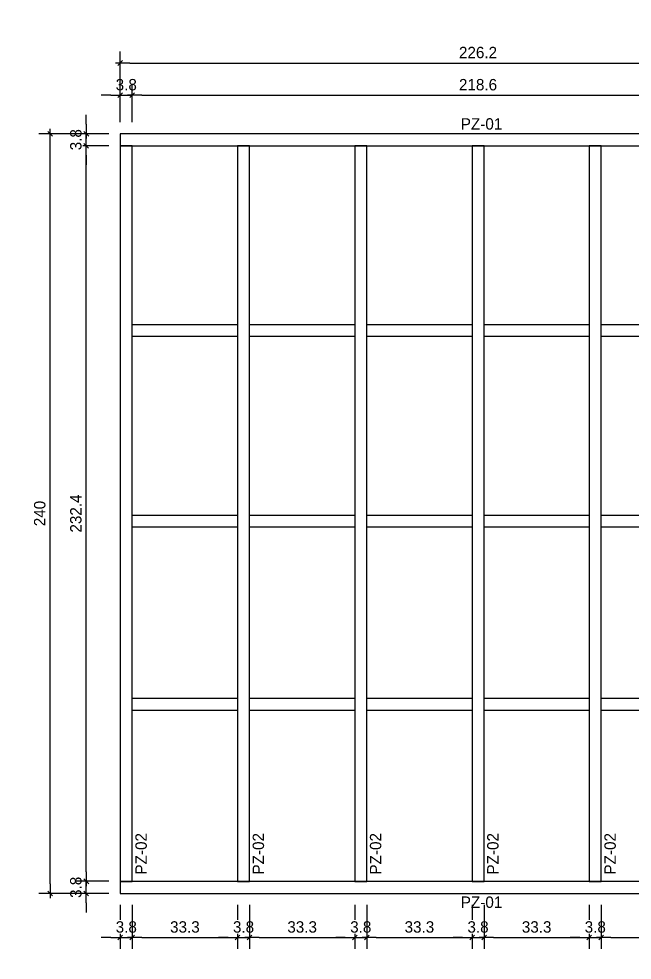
# Model space of a CAD drawing. Header units: millimetres. Extents: x 19458 to 19801, y 4351 to 4752.
# Drawn here: x 19525.454 to 19527.393, y 4504.776 to 4507.75 of the extents above; entities that cross this region are included whole.
import ezdxf

# ---------------------------------------------------------------- set-up
doc = ezdxf.new("R2010")
doc.units = ezdxf.units.MM
for name, color, linetype in [('0 @ 0.2', 7, 'Continuous'), ('cotas', 1, 'Continuous'), ('cotas @ 300', 1, 'Continuous'), ('cotas @ 400', 1, 'Continuous'), ('cotas @ 500', 1, 'Continuous'), ('PANELES PARED', 2, 'Continuous'), ('TEXTO @ 0.2', 2, 'Continuous')]:
    doc.layers.add(name, color=color, linetype=linetype)
doc.styles.add('century gothic', font='GOTHIC.TTF')
doc.styles.add('COTAS SMC', font='GOTHIC.TTF')
doc.dimstyles.new('ANOTATIVE 100 SMCONSTRUCCIONES', dxfattribs={"dimscale": 0, "dimtxt": 0.18, "dimasz": 0.15, "dimexe": 0.18, "dimexo": 0.09, "dimgap": 0.1, "dimtad": 1, "dimzin": 0, "dimdsep": 46, "dimtxsty": 'century gothic', "dimblk1": 'FLECHA1', "dimblk2": 'FLECHA1', "dimsah": 1, "dimcen": 0.18, "dimdle": 0.075, "dimclrd": 1, "dimclre": 1, "dimclrt": 2, "dimaunit": 1, "dimadec": 0, "dimazin": 0, "dimtfac": 0.75, "dimtix": 1, "dimtmove": 2, "dimatfit": 3, "dimfxl": 0.09, "dimtvp": 1.5, "dimtfill": 1, "dimtolj": 1, "dimtzin": 0, "dimarcsym": 0})
doc.dimstyles.new('ANOTATIVE CM SMCONSTRUCCIONES', dxfattribs={"dimscale": 0, "dimtxt": 0.18, "dimasz": 0.15, "dimexe": 0.18, "dimexo": 0.18, "dimgap": 0.07, "dimtad": 1, "dimdec": 1, "dimlfac": 100, "dimdsep": 46, "dimtxsty": 'century gothic', "dimblk1": 'FLECHA1', "dimblk2": 'FLECHA1', "dimsah": 1, "dimcen": 0.18, "dimdle": 0.075, "dimclrd": 1, "dimclre": 1, "dimclrt": 2, "dimaunit": 1, "dimadec": 0, "dimazin": 2, "dimtfac": 0.75, "dimtdec": 1, "dimtix": 1, "dimtmove": 2, "dimatfit": 3, "dimfxl": 0.09, "dimtvp": 1.5, "dimtfill": 1, "dimtolj": 1, "dimtzin": 0, "dimarcsym": 0})
doc.dimstyles.new('PIES SMCONSTRUCCIONES', dxfattribs={"dimscale": 0, "dimtxt": 0.18, "dimasz": 0.2, "dimexe": 0.18, "dimexo": 0, "dimgap": 0.1, "dimtad": 1, "dimdec": 0, "dimlfac": 39.370079, "dimzin": 0, "dimdsep": 46, "dimlunit": 4, "dimtxsty": 'COTAS SMC', "dimblk1": 'FLECHA1', "dimblk2": 'FLECHA1', "dimsah": 1, "dimcen": 0.2, "dimdle": 0.075, "dimclrd": 1, "dimclre": 1, "dimclrt": 2, "dimaunit": 1, "dimadec": 0, "dimazin": 0, "dimtfac": 0.75, "dimtdec": 0, "dimtix": 1, "dimtmove": 2, "dimatfit": 3, "dimfxl": 0.09, "dimtvp": 1.5, "dimtfill": 1, "dimtolj": 1, "dimtzin": 0, "dimarcsym": 0})

# ---------------------------------------------------------------- blocks, each defined once
blk = doc.blocks.new('FLECHA1')
at = {"color": 4}
blk.add_line((-0.246176, -0.248081), (0.248081, 0.25), dxfattribs=at)
at = {"color": 1}
blk.add_line((-1, 0), (0.496162, 0), dxfattribs=at)
blk = doc.blocks.new('*D1568')
at = {"layer": 'cotas', "color": 1, "lineweight": -2, "transparency": 16777216}
for p, q in [((19614.326, 4625.8448), (19614.326, 4700.8448)), ((19570.9836, 4550.8448), (19524.326, 4550.8448)), ((19614.326, 4548.4298), (19614.326, 4550.8448)), ((19570.5339, 4548.4298), (19524.326, 4548.4298)), ((19614.326, 4473.4298), (19614.326, 4398.4298))]:
    blk.add_line(p, q, dxfattribs=at)
at = {"layer": 'Defpoints', "color": 0, "transparency": 16777216}
for p in [(19614.326, 4550.8448), (19615.9836, 4550.8448), (19615.5339, 4548.4298)]:
    blk.add_point(p, dxfattribs=at)
at = {"layer": 'cotas', "color": 1, "lineweight": -2, "transparency": 16777216, "xscale": 75, "yscale": 75, "zscale": 75}
for p, rotation in [((19614.326, 4550.8448), 270), ((19614.326, 4548.4298), 90)]:
    blk.add_blockref('FLECHA1', p, dxfattribs=dict(at, rotation=rotation))
at = {"layer": 'cotas', "color": 2, "transparency": 16777216, "insert": (19517.3376, 4549.6373), "char_height": 90, "attachment_point": 5, "rotation": 90, "style": 'century gothic', "bg_fill": 3, "box_fill_scale": 1.1, "bg_fill_color": 256, "bg_fill_true_color": 13158600, "bg_fill_transparency": 0}
blk.add_mtext('\\A1;2.42', dxfattribs=at)
blk = doc.blocks.new('*D1614')
at = {"layer": 'cotas', "color": 1, "lineweight": -2, "transparency": 16777216}
for p, q in [((19614.326, 4595.8448), (19614.326, 4640.8448)), ((19588.9836, 4550.8448), (19560.326, 4550.8448)), ((19614.326, 4548.4298), (19614.326, 4550.8448)), ((19588.5339, 4548.4298), (19560.326, 4548.4298)), ((19614.326, 4503.4298), (19614.326, 4458.4298))]:
    blk.add_line(p, q, dxfattribs=at)
at = {"layer": 'Defpoints', "color": 0, "transparency": 16777216}
for p in [(19614.326, 4550.8448), (19615.9836, 4550.8448), (19615.5339, 4548.4298)]:
    blk.add_point(p, dxfattribs=at)
at = {"layer": 'cotas', "color": 1, "lineweight": -2, "transparency": 16777216, "xscale": 45, "yscale": 45, "zscale": 45}
for p, rotation in [((19614.326, 4550.8448), 270), ((19614.326, 4548.4298), 90)]:
    blk.add_blockref('FLECHA1', p, dxfattribs=dict(at, rotation=rotation))
at = {"layer": 'cotas', "color": 2, "transparency": 16777216, "insert": (19556.133, 4549.6373), "char_height": 54, "attachment_point": 5, "rotation": 90, "style": 'century gothic', "bg_fill": 3, "box_fill_scale": 1.1, "bg_fill_color": 256, "bg_fill_true_color": 13158600, "bg_fill_transparency": 0}
blk.add_mtext('\\A1;2.42', dxfattribs=at)
blk = doc.blocks.new('*D1620')
at = {"layer": 'cotas', "color": 1, "lineweight": -2, "transparency": 16777216}
for p, q in [((19614.326, 4610.8448), (19614.326, 4670.8448)), ((19579.9836, 4550.8448), (19542.326, 4550.8448)), ((19614.326, 4548.4298), (19614.326, 4550.8448)), ((19579.5339, 4548.4298), (19542.326, 4548.4298)), ((19614.326, 4488.4298), (19614.326, 4428.4298))]:
    blk.add_line(p, q, dxfattribs=at)
at = {"layer": 'Defpoints', "color": 0, "transparency": 16777216}
for p in [(19614.326, 4550.8448), (19615.9836, 4550.8448), (19615.5339, 4548.4298)]:
    blk.add_point(p, dxfattribs=at)
at = {"layer": 'cotas', "color": 1, "lineweight": -2, "transparency": 16777216, "xscale": 60, "yscale": 60, "zscale": 60}
for p, rotation in [((19614.326, 4550.8448), 270), ((19614.326, 4548.4298), 90)]:
    blk.add_blockref('FLECHA1', p, dxfattribs=dict(at, rotation=rotation))
at = {"layer": 'cotas', "color": 2, "transparency": 16777216, "insert": (19536.7353, 4549.6373), "char_height": 72, "attachment_point": 5, "rotation": 90, "style": 'century gothic', "bg_fill": 3, "box_fill_scale": 1.1, "bg_fill_color": 256, "bg_fill_true_color": 13158600, "bg_fill_transparency": 0}
blk.add_mtext('\\A1;2.42', dxfattribs=at)
blk = doc.blocks.new('*D1623')
at = {"layer": 'cotas', "color": 1, "lineweight": -2, "transparency": 16777216}
for p, q in [((19620.0128, 4651.7533), (19620.0128, 4751.7533)), ((19620.4168, 4551.7533), (19530.0128, 4551.7533)), ((19620.0128, 4550.5333), (19620.0128, 4551.7533)), ((19620.4168, 4550.5333), (19530.0128, 4550.5333)), ((19620.0128, 4450.5333), (19620.0128, 4350.5333))]:
    blk.add_line(p, q, dxfattribs=at)
at = {"layer": 'Defpoints', "color": 0, "transparency": 16777216}
for p in [(19620.0128, 4551.7533), (19620.4168, 4551.7533), (19620.4168, 4550.5333)]:
    blk.add_point(p, dxfattribs=at)
at = {"layer": 'cotas', "color": 1, "lineweight": -2, "transparency": 16777216, "xscale": 100, "yscale": 100, "zscale": 100}
for p, rotation in [((19620.0128, 4551.7533), 270), ((19620.0128, 4550.5333), 90)]:
    blk.add_blockref('FLECHA1', p, dxfattribs=dict(at, rotation=rotation))
at = {"layer": 'cotas', "color": 2, "transparency": 16777216, "insert": (19523.8809, 4551.1433), "char_height": 90, "attachment_point": 5, "rotation": 90, "style": 'COTAS SMC', "bg_fill": 3, "box_fill_scale": 1.1, "bg_fill_color": 256, "bg_fill_true_color": 13158600, "bg_fill_transparency": 0}
blk.add_mtext("\\A1;4'", dxfattribs=at)
blk = doc.blocks.new('PP5')
at = {"layer": 'PANELES PARED'}
for points in [[(19435.0922, 4498.7972), (19435.0922, 4498.7592), (19437.3542, 4498.7592), (19437.3542, 4498.7972)], [(19435.1302, 4498.7592), (19435.0922, 4498.7592), (19435.0922, 4496.4352), (19435.1302, 4496.4352)], [(19435.5009, 4498.7592), (19435.4629, 4498.7592), (19435.4629, 4496.4352), (19435.5009, 4496.4352)], [(19435.8715, 4498.7592), (19435.8335, 4498.7592), (19435.8335, 4496.4352), (19435.8715, 4496.4352)], [(19436.2422, 4498.7592), (19436.2042, 4498.7592), (19436.2042, 4496.4352), (19436.2422, 4496.4352)], [(19436.6129, 4498.7592), (19436.5749, 4498.7592), (19436.5749, 4496.4352), (19436.6129, 4496.4352)], [(19436.9835, 4498.7592), (19436.9455, 4498.7592), (19436.9455, 4496.4352), (19436.9835, 4496.4352)], [(19437.3542, 4498.7592), (19437.3162, 4498.7592), (19437.3162, 4496.4352), (19437.3542, 4496.4352)], [(19435.4629, 4498.1945), (19435.4629, 4498.1565), (19435.1302, 4498.1565), (19435.1302, 4498.1945)], [(19435.8335, 4498.1945), (19435.8335, 4498.1565), (19435.5009, 4498.1565), (19435.5009, 4498.1945)], [(19436.2042, 4498.1945), (19436.2042, 4498.1565), (19435.8715, 4498.1565), (19435.8715, 4498.1945)], [(19436.5749, 4498.1945), (19436.5749, 4498.1565), (19436.2422, 4498.1565), (19436.2422, 4498.1945)], [(19436.9455, 4498.1945), (19436.9455, 4498.1565), (19436.6129, 4498.1565), (19436.6129, 4498.1945)], [(19437.3162, 4498.1945), (19437.3162, 4498.1565), (19436.9835, 4498.1565), (19436.9835, 4498.1945)], [(19435.4629, 4497.5918), (19435.4629, 4497.5538), (19435.1302, 4497.5538), (19435.1302, 4497.5918)], [(19435.8335, 4497.5918), (19435.8335, 4497.5538), (19435.5009, 4497.5538), (19435.5009, 4497.5918)], [(19436.2042, 4497.5918), (19436.2042, 4497.5538), (19435.8715, 4497.5538), (19435.8715, 4497.5918)], [(19436.5749, 4497.5918), (19436.5749, 4497.5538), (19436.2422, 4497.5538), (19436.2422, 4497.5918)], [(19436.9455, 4497.5918), (19436.9455, 4497.5538), (19436.6129, 4497.5538), (19436.6129, 4497.5918)], [(19437.3162, 4497.5918), (19437.3162, 4497.5538), (19436.9835, 4497.5538), (19436.9835, 4497.5918)], [(19435.4629, 4497.0135), (19435.4629, 4496.9755), (19435.1302, 4496.9755), (19435.1302, 4497.0135)], [(19435.8335, 4497.0135), (19435.8335, 4496.9755), (19435.5009, 4496.9755), (19435.5009, 4497.0135)], [(19436.2042, 4497.0135), (19436.2042, 4496.9755), (19435.8715, 4496.9755), (19435.8715, 4497.0135)], [(19436.5749, 4497.0135), (19436.5749, 4496.9755), (19436.2422, 4496.9755), (19436.2422, 4497.0135)], [(19436.9455, 4497.0135), (19436.9455, 4496.9755), (19436.6129, 4496.9755), (19436.6129, 4497.0135)], [(19437.3162, 4497.0135), (19437.3162, 4496.9755), (19436.9835, 4496.9755), (19436.9835, 4497.0135)], [(19435.0922, 4496.4352), (19435.0922, 4496.3972), (19437.3542, 4496.3972), (19437.3542, 4496.4352)]]:
    blk.add_lwpolyline(points, close=True, dxfattribs=at)
blk = doc.blocks.new('*D291')
at = {"color": 1, "lineweight": -2, "transparency": 16777216}
for p, q in [((19525.6675, 4505.0553), (19525.6675, 4505.0853)), ((19525.7389, 4505.0253), (19525.6315, 4505.0253)), ((19525.6675, 4504.9873), (19525.6675, 4505.0253)), ((19525.7389, 4504.9873), (19525.6315, 4504.9873)), ((19525.6675, 4504.9573), (19525.6675, 4504.9273))]:
    blk.add_line(p, q, dxfattribs=at)
at = {"layer": 'Defpoints', "color": 0, "transparency": 16777216}
for p in [(19525.7749, 4505.0253), (19525.7749, 4504.9873)]:
    blk.add_point(p, dxfattribs=at)
at = {"color": 1, "lineweight": -2, "transparency": 16777216, "xscale": 0.03, "yscale": 0.03, "zscale": 0.03}
for p, rotation in [((19525.6675, 4505.0253), 270), ((19525.6675, 4504.9873), 90)]:
    blk.add_blockref('FLECHA1', p, dxfattribs=dict(at, rotation=rotation))
at = {"color": 2, "transparency": 16777216, "insert": (19525.6346, 4505.0063), "char_height": 0.036, "attachment_point": 5, "rotation": 90, "style": 'century gothic', "bg_fill": 3, "box_fill_scale": 1.1, "bg_fill_color": 256, "bg_fill_true_color": 13158600, "bg_fill_transparency": 0}
blk.add_mtext('\\A1;3.8', dxfattribs=at)
at = {"layer": 'Defpoints', "color": 0, "transparency": 16777216}
blk.add_point((19525.6675, 4505.0253), dxfattribs=at)
blk = doc.blocks.new('*D292')
at = {"color": 1, "lineweight": -2, "transparency": 16777216}
for p, q in [((19525.7389, 4507.3493), (19525.6315, 4507.3493)), ((19525.6675, 4505.0553), (19525.6675, 4507.3193)), ((19525.7389, 4505.0253), (19525.6315, 4505.0253))]:
    blk.add_line(p, q, dxfattribs=at)
at = {"layer": 'Defpoints', "color": 0, "transparency": 16777216}
for p in [(19525.6675, 4507.3493), (19525.7749, 4507.3493), (19525.7749, 4505.0253)]:
    blk.add_point(p, dxfattribs=at)
at = {"color": 1, "lineweight": -2, "transparency": 16777216, "xscale": 0.03, "yscale": 0.03, "zscale": 0.03}
for p, rotation in [((19525.6675, 4507.3493), 90), ((19525.6675, 4505.0253), 270)]:
    blk.add_blockref('FLECHA1', p, dxfattribs=dict(at, rotation=rotation))
at = {"color": 2, "transparency": 16777216, "insert": (19525.6346, 4506.1873), "char_height": 0.036, "attachment_point": 5, "rotation": 90, "style": 'century gothic', "bg_fill": 3, "box_fill_scale": 1.1, "bg_fill_color": 256, "bg_fill_true_color": 13158600, "bg_fill_transparency": 0}
blk.add_mtext('\\A1;232.4', dxfattribs=at)
blk = doc.blocks.new('*D293')
at = {"color": 1, "lineweight": -2, "transparency": 16777216}
for p, q in [((19525.6675, 4507.4173), (19525.6675, 4507.4473)), ((19525.7389, 4507.3873), (19525.6315, 4507.3873)), ((19525.6675, 4507.3493), (19525.6675, 4507.3873)), ((19525.7389, 4507.3493), (19525.6315, 4507.3493)), ((19525.6675, 4507.3193), (19525.6675, 4507.2893))]:
    blk.add_line(p, q, dxfattribs=at)
at = {"layer": 'Defpoints', "color": 0, "transparency": 16777216}
for p in [(19525.7749, 4507.3873), (19525.7749, 4507.3493)]:
    blk.add_point(p, dxfattribs=at)
at = {"color": 1, "lineweight": -2, "transparency": 16777216, "xscale": 0.03, "yscale": 0.03, "zscale": 0.03}
for p, rotation in [((19525.6675, 4507.3873), 270), ((19525.6675, 4507.3493), 90)]:
    blk.add_blockref('FLECHA1', p, dxfattribs=dict(at, rotation=rotation))
at = {"color": 2, "transparency": 16777216, "insert": (19525.6346, 4507.3683), "char_height": 0.036, "attachment_point": 5, "rotation": 90, "style": 'century gothic', "bg_fill": 3, "box_fill_scale": 1.1, "bg_fill_color": 256, "bg_fill_true_color": 13158600, "bg_fill_transparency": 0}
blk.add_mtext('\\A1;3.8', dxfattribs=at)
at = {"layer": 'Defpoints', "color": 0, "transparency": 16777216}
blk.add_point((19525.6675, 4507.3873), dxfattribs=at)
blk = doc.blocks.new('*D294')
at = {"color": 1, "lineweight": -2, "transparency": 16777216}
for p, q in [((19525.7389, 4507.3873), (19525.5174, 4507.3873)), ((19525.5534, 4505.0173), (19525.5534, 4507.3573)), ((19525.7389, 4504.9873), (19525.5174, 4504.9873))]:
    blk.add_line(p, q, dxfattribs=at)
at = {"layer": 'Defpoints', "color": 0, "transparency": 16777216}
for p in [(19525.5534, 4507.3873), (19525.7749, 4507.3873), (19525.7749, 4504.9873)]:
    blk.add_point(p, dxfattribs=at)
at = {"color": 1, "lineweight": -2, "transparency": 16777216, "xscale": 0.03, "yscale": 0.03, "zscale": 0.03}
for p, rotation in [((19525.5534, 4507.3873), 90), ((19525.5534, 4504.9873), 270)]:
    blk.add_blockref('FLECHA1', p, dxfattribs=dict(at, rotation=rotation))
at = {"color": 2, "transparency": 16777216, "insert": (19525.5204, 4506.1873), "char_height": 0.036, "attachment_point": 5, "rotation": 90, "style": 'century gothic', "bg_fill": 3, "box_fill_scale": 1.1, "bg_fill_color": 256, "bg_fill_true_color": 13158600, "bg_fill_transparency": 0}
blk.add_mtext('\\A1;240', dxfattribs=at)
blk = doc.blocks.new('*D296')
at = {"color": 1, "lineweight": -2, "transparency": 16777216}
for p, q in [((19525.7749, 4507.4233), (19525.7749, 4507.545)), ((19525.8129, 4507.4233), (19525.8129, 4507.545)), ((19525.7449, 4507.509), (19525.7149, 4507.509)), ((19525.7749, 4507.509), (19525.8129, 4507.509)), ((19525.8429, 4507.509), (19525.8729, 4507.509))]:
    blk.add_line(p, q, dxfattribs=at)
at = {"layer": 'Defpoints', "color": 0, "transparency": 16777216}
for p in [(19525.7749, 4507.3873), (19525.8129, 4507.3873)]:
    blk.add_point(p, dxfattribs=at)
at = {"color": 1, "lineweight": -2, "transparency": 16777216, "xscale": 0.03, "yscale": 0.03, "zscale": 0.03}
blk.add_blockref('FLECHA1', (19525.7749, 4507.509), dxfattribs=at)
at = {"color": 1, "lineweight": -2, "transparency": 16777216, "xscale": 0.03, "yscale": 0.03, "zscale": 0.03, "rotation": 180}
blk.add_blockref('FLECHA1', (19525.8129, 4507.509), dxfattribs=at)
at = {"color": 2, "transparency": 16777216, "insert": (19525.7939, 4507.5419), "char_height": 0.036, "attachment_point": 5, "style": 'century gothic', "bg_fill": 3, "box_fill_scale": 1.1, "bg_fill_color": 256, "bg_fill_true_color": 13158600, "bg_fill_transparency": 0}
blk.add_mtext('\\A1;3.8', dxfattribs=at)
at = {"layer": 'Defpoints', "color": 0, "transparency": 16777216}
blk.add_point((19525.8129, 4507.509), dxfattribs=at)
blk = doc.blocks.new('*D297')
at = {"color": 1, "lineweight": -2, "transparency": 16777216}
for p, q in [((19525.8129, 4507.4233), (19525.8129, 4507.545)), ((19527.9989, 4507.4233), (19527.9989, 4507.545)), ((19525.8429, 4507.509), (19527.9689, 4507.509))]:
    blk.add_line(p, q, dxfattribs=at)
at = {"layer": 'Defpoints', "color": 0, "transparency": 16777216}
for p in [(19527.9989, 4507.509), (19525.8129, 4507.3873), (19527.9989, 4507.3873)]:
    blk.add_point(p, dxfattribs=at)
at = {"color": 1, "lineweight": -2, "transparency": 16777216, "xscale": 0.03, "yscale": 0.03, "zscale": 0.03, "rotation": 180}
blk.add_blockref('FLECHA1', (19525.8129, 4507.509), dxfattribs=at)
at = {"color": 1, "lineweight": -2, "transparency": 16777216, "xscale": 0.03, "yscale": 0.03, "zscale": 0.03}
blk.add_blockref('FLECHA1', (19527.9989, 4507.509), dxfattribs=at)
at = {"color": 2, "transparency": 16777216, "insert": (19526.9059, 4507.5419), "char_height": 0.036, "attachment_point": 5, "style": 'century gothic', "bg_fill": 3, "box_fill_scale": 1.1, "bg_fill_color": 256, "bg_fill_true_color": 13158600, "bg_fill_transparency": 0}
blk.add_mtext('\\A1;218.6', dxfattribs=at)
blk = doc.blocks.new('*D295')
at = {"color": 1, "lineweight": -2, "transparency": 16777216}
for p, q in [((19525.7749, 4507.4233), (19525.7749, 4507.6466)), ((19528.0369, 4507.4233), (19528.0369, 4507.6466)), ((19525.8049, 4507.6106), (19528.0069, 4507.6106))]:
    blk.add_line(p, q, dxfattribs=at)
at = {"layer": 'Defpoints', "color": 0, "transparency": 16777216}
for p in [(19528.0369, 4507.6106), (19525.7749, 4507.3873), (19528.0369, 4507.3873)]:
    blk.add_point(p, dxfattribs=at)
at = {"color": 1, "lineweight": -2, "transparency": 16777216, "xscale": 0.03, "yscale": 0.03, "zscale": 0.03, "rotation": 180}
blk.add_blockref('FLECHA1', (19525.7749, 4507.6106), dxfattribs=at)
at = {"color": 1, "lineweight": -2, "transparency": 16777216, "xscale": 0.03, "yscale": 0.03, "zscale": 0.03}
blk.add_blockref('FLECHA1', (19528.0369, 4507.6106), dxfattribs=at)
at = {"color": 2, "transparency": 16777216, "insert": (19526.9059, 4507.6435), "char_height": 0.036, "attachment_point": 5, "style": 'century gothic', "bg_fill": 3, "box_fill_scale": 1.1, "bg_fill_color": 256, "bg_fill_true_color": 13158600, "bg_fill_transparency": 0}
blk.add_mtext('\\A1;226.2', dxfattribs=at)
blk = doc.blocks.new('*D299')
at = {"color": 1, "lineweight": -2, "transparency": 16777216}
for p, q in [((19525.7749, 4504.9513), (19525.7749, 4504.8121)), ((19525.8129, 4504.9513), (19525.8129, 4504.8121)), ((19525.7449, 4504.8481), (19525.7149, 4504.8481)), ((19525.7749, 4504.8481), (19525.8129, 4504.8481)), ((19525.8429, 4504.8481), (19525.8729, 4504.8481))]:
    blk.add_line(p, q, dxfattribs=at)
at = {"layer": 'Defpoints', "color": 0, "transparency": 16777216}
for p in [(19525.7749, 4504.9873), (19525.8129, 4504.9873)]:
    blk.add_point(p, dxfattribs=at)
at = {"color": 1, "lineweight": -2, "transparency": 16777216, "xscale": 0.03, "yscale": 0.03, "zscale": 0.03}
blk.add_blockref('FLECHA1', (19525.7749, 4504.8481), dxfattribs=at)
at = {"color": 1, "lineweight": -2, "transparency": 16777216, "xscale": 0.03, "yscale": 0.03, "zscale": 0.03, "rotation": 180}
blk.add_blockref('FLECHA1', (19525.8129, 4504.8481), dxfattribs=at)
at = {"color": 2, "transparency": 16777216, "insert": (19525.7939, 4504.881), "char_height": 0.036, "attachment_point": 5, "style": 'century gothic', "bg_fill": 3, "box_fill_scale": 1.1, "bg_fill_color": 256, "bg_fill_true_color": 13158600, "bg_fill_transparency": 0}
blk.add_mtext('\\A1;3.8', dxfattribs=at)
at = {"layer": 'Defpoints', "color": 0, "transparency": 16777216}
blk.add_point((19525.8129, 4504.8481), dxfattribs=at)
blk = doc.blocks.new('*D300')
at = {"color": 1, "lineweight": -2, "transparency": 16777216}
for p, q in [((19525.8129, 4504.9513), (19525.8129, 4504.8121)), ((19526.1456, 4504.9513), (19526.1456, 4504.8121)), ((19525.8429, 4504.8481), (19526.1156, 4504.8481))]:
    blk.add_line(p, q, dxfattribs=at)
at = {"layer": 'Defpoints', "color": 0, "transparency": 16777216}
for p in [(19525.8129, 4504.9873), (19526.1456, 4504.9873), (19526.1456, 4504.8481)]:
    blk.add_point(p, dxfattribs=at)
at = {"color": 1, "lineweight": -2, "transparency": 16777216, "xscale": 0.03, "yscale": 0.03, "zscale": 0.03, "rotation": 180}
blk.add_blockref('FLECHA1', (19525.8129, 4504.8481), dxfattribs=at)
at = {"color": 1, "lineweight": -2, "transparency": 16777216, "xscale": 0.03, "yscale": 0.03, "zscale": 0.03}
blk.add_blockref('FLECHA1', (19526.1456, 4504.8481), dxfattribs=at)
at = {"color": 2, "transparency": 16777216, "insert": (19525.9792, 4504.881), "char_height": 0.036, "attachment_point": 5, "style": 'century gothic', "bg_fill": 3, "box_fill_scale": 1.1, "bg_fill_color": 256, "bg_fill_true_color": 13158600, "bg_fill_transparency": 0}
blk.add_mtext('\\A1;33.3', dxfattribs=at)
blk = doc.blocks.new('*D301')
at = {"color": 1, "lineweight": -2, "transparency": 16777216}
for p, q in [((19526.1456, 4504.9513), (19526.1456, 4504.8121)), ((19526.1836, 4504.9513), (19526.1836, 4504.8121)), ((19526.1156, 4504.8481), (19526.0856, 4504.8481)), ((19526.1456, 4504.8481), (19526.1836, 4504.8481)), ((19526.2136, 4504.8481), (19526.2436, 4504.8481))]:
    blk.add_line(p, q, dxfattribs=at)
at = {"layer": 'Defpoints', "color": 0, "transparency": 16777216}
for p in [(19526.1456, 4504.9873), (19526.1836, 4504.9873)]:
    blk.add_point(p, dxfattribs=at)
at = {"color": 1, "lineweight": -2, "transparency": 16777216, "xscale": 0.03, "yscale": 0.03, "zscale": 0.03}
blk.add_blockref('FLECHA1', (19526.1456, 4504.8481), dxfattribs=at)
at = {"color": 1, "lineweight": -2, "transparency": 16777216, "xscale": 0.03, "yscale": 0.03, "zscale": 0.03, "rotation": 180}
blk.add_blockref('FLECHA1', (19526.1836, 4504.8481), dxfattribs=at)
at = {"color": 2, "transparency": 16777216, "insert": (19526.1646, 4504.881), "char_height": 0.036, "attachment_point": 5, "style": 'century gothic', "bg_fill": 3, "box_fill_scale": 1.1, "bg_fill_color": 256, "bg_fill_true_color": 13158600, "bg_fill_transparency": 0}
blk.add_mtext('\\A1;3.8', dxfattribs=at)
at = {"layer": 'Defpoints', "color": 0, "transparency": 16777216}
blk.add_point((19526.1836, 4504.8481), dxfattribs=at)
blk = doc.blocks.new('*D302')
at = {"color": 1, "lineweight": -2, "transparency": 16777216}
for p, q in [((19526.1836, 4504.9513), (19526.1836, 4504.8121)), ((19526.5162, 4504.9513), (19526.5162, 4504.8121)), ((19526.2136, 4504.8481), (19526.4862, 4504.8481))]:
    blk.add_line(p, q, dxfattribs=at)
at = {"layer": 'Defpoints', "color": 0, "transparency": 16777216}
for p in [(19526.1836, 4504.9873), (19526.5162, 4504.9873), (19526.5162, 4504.8481)]:
    blk.add_point(p, dxfattribs=at)
at = {"color": 1, "lineweight": -2, "transparency": 16777216, "xscale": 0.03, "yscale": 0.03, "zscale": 0.03, "rotation": 180}
blk.add_blockref('FLECHA1', (19526.1836, 4504.8481), dxfattribs=at)
at = {"color": 1, "lineweight": -2, "transparency": 16777216, "xscale": 0.03, "yscale": 0.03, "zscale": 0.03}
blk.add_blockref('FLECHA1', (19526.5162, 4504.8481), dxfattribs=at)
at = {"color": 2, "transparency": 16777216, "insert": (19526.3499, 4504.881), "char_height": 0.036, "attachment_point": 5, "style": 'century gothic', "bg_fill": 3, "box_fill_scale": 1.1, "bg_fill_color": 256, "bg_fill_true_color": 13158600, "bg_fill_transparency": 0}
blk.add_mtext('\\A1;33.3', dxfattribs=at)
blk = doc.blocks.new('*D303')
at = {"color": 1, "lineweight": -2, "transparency": 16777216}
for p, q in [((19526.5162, 4504.9513), (19526.5162, 4504.8121)), ((19526.5542, 4504.9513), (19526.5542, 4504.8121)), ((19526.4862, 4504.8481), (19526.4562, 4504.8481)), ((19526.5162, 4504.8481), (19526.5542, 4504.8481)), ((19526.5842, 4504.8481), (19526.6142, 4504.8481))]:
    blk.add_line(p, q, dxfattribs=at)
at = {"layer": 'Defpoints', "color": 0, "transparency": 16777216}
for p in [(19526.5162, 4504.9873), (19526.5542, 4504.9873)]:
    blk.add_point(p, dxfattribs=at)
at = {"color": 1, "lineweight": -2, "transparency": 16777216, "xscale": 0.03, "yscale": 0.03, "zscale": 0.03}
blk.add_blockref('FLECHA1', (19526.5162, 4504.8481), dxfattribs=at)
at = {"color": 1, "lineweight": -2, "transparency": 16777216, "xscale": 0.03, "yscale": 0.03, "zscale": 0.03, "rotation": 180}
blk.add_blockref('FLECHA1', (19526.5542, 4504.8481), dxfattribs=at)
at = {"color": 2, "transparency": 16777216, "insert": (19526.5352, 4504.881), "char_height": 0.036, "attachment_point": 5, "style": 'century gothic', "bg_fill": 3, "box_fill_scale": 1.1, "bg_fill_color": 256, "bg_fill_true_color": 13158600, "bg_fill_transparency": 0}
blk.add_mtext('\\A1;3.8', dxfattribs=at)
at = {"layer": 'Defpoints', "color": 0, "transparency": 16777216}
blk.add_point((19526.5542, 4504.8481), dxfattribs=at)
blk = doc.blocks.new('*D304')
at = {"color": 1, "lineweight": -2, "transparency": 16777216}
for p, q in [((19526.5542, 4504.9513), (19526.5542, 4504.8121)), ((19526.8869, 4504.9513), (19526.8869, 4504.8121)), ((19526.5842, 4504.8481), (19526.8569, 4504.8481))]:
    blk.add_line(p, q, dxfattribs=at)
at = {"layer": 'Defpoints', "color": 0, "transparency": 16777216}
for p in [(19526.5542, 4504.9873), (19526.8869, 4504.9873), (19526.8869, 4504.8481)]:
    blk.add_point(p, dxfattribs=at)
at = {"color": 1, "lineweight": -2, "transparency": 16777216, "xscale": 0.03, "yscale": 0.03, "zscale": 0.03, "rotation": 180}
blk.add_blockref('FLECHA1', (19526.5542, 4504.8481), dxfattribs=at)
at = {"color": 1, "lineweight": -2, "transparency": 16777216, "xscale": 0.03, "yscale": 0.03, "zscale": 0.03}
blk.add_blockref('FLECHA1', (19526.8869, 4504.8481), dxfattribs=at)
at = {"color": 2, "transparency": 16777216, "insert": (19526.7206, 4504.881), "char_height": 0.036, "attachment_point": 5, "style": 'century gothic', "bg_fill": 3, "box_fill_scale": 1.1, "bg_fill_color": 256, "bg_fill_true_color": 13158600, "bg_fill_transparency": 0}
blk.add_mtext('\\A1;33.3', dxfattribs=at)
blk = doc.blocks.new('*D305')
at = {"color": 1, "lineweight": -2, "transparency": 16777216}
for p, q in [((19526.8869, 4504.9513), (19526.8869, 4504.8121)), ((19526.9249, 4504.9513), (19526.9249, 4504.8121)), ((19526.8569, 4504.8481), (19526.8269, 4504.8481)), ((19526.8869, 4504.8481), (19526.9249, 4504.8481)), ((19526.9549, 4504.8481), (19526.9849, 4504.8481))]:
    blk.add_line(p, q, dxfattribs=at)
at = {"layer": 'Defpoints', "color": 0, "transparency": 16777216}
for p in [(19526.8869, 4504.9873), (19526.9249, 4504.9873)]:
    blk.add_point(p, dxfattribs=at)
at = {"color": 1, "lineweight": -2, "transparency": 16777216, "xscale": 0.03, "yscale": 0.03, "zscale": 0.03}
blk.add_blockref('FLECHA1', (19526.8869, 4504.8481), dxfattribs=at)
at = {"color": 1, "lineweight": -2, "transparency": 16777216, "xscale": 0.03, "yscale": 0.03, "zscale": 0.03, "rotation": 180}
blk.add_blockref('FLECHA1', (19526.9249, 4504.8481), dxfattribs=at)
at = {"color": 2, "transparency": 16777216, "insert": (19526.9059, 4504.881), "char_height": 0.036, "attachment_point": 5, "style": 'century gothic', "bg_fill": 3, "box_fill_scale": 1.1, "bg_fill_color": 256, "bg_fill_true_color": 13158600, "bg_fill_transparency": 0}
blk.add_mtext('\\A1;3.8', dxfattribs=at)
at = {"layer": 'Defpoints', "color": 0, "transparency": 16777216}
blk.add_point((19526.9249, 4504.8481), dxfattribs=at)
blk = doc.blocks.new('*D306')
at = {"color": 1, "lineweight": -2, "transparency": 16777216}
for p, q in [((19526.9249, 4504.9513), (19526.9249, 4504.8121)), ((19527.2576, 4504.9513), (19527.2576, 4504.8121)), ((19526.9549, 4504.8481), (19527.2276, 4504.8481))]:
    blk.add_line(p, q, dxfattribs=at)
at = {"layer": 'Defpoints', "color": 0, "transparency": 16777216}
for p in [(19526.9249, 4504.9873), (19527.2576, 4504.9873), (19527.2576, 4504.8481)]:
    blk.add_point(p, dxfattribs=at)
at = {"color": 1, "lineweight": -2, "transparency": 16777216, "xscale": 0.03, "yscale": 0.03, "zscale": 0.03, "rotation": 180}
blk.add_blockref('FLECHA1', (19526.9249, 4504.8481), dxfattribs=at)
at = {"color": 1, "lineweight": -2, "transparency": 16777216, "xscale": 0.03, "yscale": 0.03, "zscale": 0.03}
blk.add_blockref('FLECHA1', (19527.2576, 4504.8481), dxfattribs=at)
at = {"color": 2, "transparency": 16777216, "insert": (19527.0912, 4504.881), "char_height": 0.036, "attachment_point": 5, "style": 'century gothic', "bg_fill": 3, "box_fill_scale": 1.1, "bg_fill_color": 256, "bg_fill_true_color": 13158600, "bg_fill_transparency": 0}
blk.add_mtext('\\A1;33.3', dxfattribs=at)
blk = doc.blocks.new('*D307')
at = {"color": 1, "lineweight": -2, "transparency": 16777216}
for p, q in [((19527.2576, 4504.9513), (19527.2576, 4504.8121)), ((19527.2956, 4504.9513), (19527.2956, 4504.8121)), ((19527.2276, 4504.8481), (19527.1976, 4504.8481)), ((19527.2576, 4504.8481), (19527.2956, 4504.8481)), ((19527.3256, 4504.8481), (19527.3556, 4504.8481))]:
    blk.add_line(p, q, dxfattribs=at)
at = {"layer": 'Defpoints', "color": 0, "transparency": 16777216}
for p in [(19527.2576, 4504.9873), (19527.2956, 4504.9873)]:
    blk.add_point(p, dxfattribs=at)
at = {"color": 1, "lineweight": -2, "transparency": 16777216, "xscale": 0.03, "yscale": 0.03, "zscale": 0.03}
blk.add_blockref('FLECHA1', (19527.2576, 4504.8481), dxfattribs=at)
at = {"color": 1, "lineweight": -2, "transparency": 16777216, "xscale": 0.03, "yscale": 0.03, "zscale": 0.03, "rotation": 180}
blk.add_blockref('FLECHA1', (19527.2956, 4504.8481), dxfattribs=at)
at = {"color": 2, "transparency": 16777216, "insert": (19527.2766, 4504.881), "char_height": 0.036, "attachment_point": 5, "style": 'century gothic', "bg_fill": 3, "box_fill_scale": 1.1, "bg_fill_color": 256, "bg_fill_true_color": 13158600, "bg_fill_transparency": 0}
blk.add_mtext('\\A1;3.8', dxfattribs=at)
at = {"layer": 'Defpoints', "color": 0, "transparency": 16777216}
blk.add_point((19527.2956, 4504.8481), dxfattribs=at)
blk = doc.blocks.new('*D308')
at = {"color": 1, "lineweight": -2, "transparency": 16777216}
for p, q in [((19527.2956, 4504.9513), (19527.2956, 4504.8121)), ((19527.6282, 4504.9513), (19527.6282, 4504.8121)), ((19527.3256, 4504.8481), (19527.5982, 4504.8481))]:
    blk.add_line(p, q, dxfattribs=at)
at = {"layer": 'Defpoints', "color": 0, "transparency": 16777216}
for p in [(19527.2956, 4504.9873), (19527.6282, 4504.9873), (19527.6282, 4504.8481)]:
    blk.add_point(p, dxfattribs=at)
at = {"color": 1, "lineweight": -2, "transparency": 16777216, "xscale": 0.03, "yscale": 0.03, "zscale": 0.03, "rotation": 180}
blk.add_blockref('FLECHA1', (19527.2956, 4504.8481), dxfattribs=at)
at = {"color": 1, "lineweight": -2, "transparency": 16777216, "xscale": 0.03, "yscale": 0.03, "zscale": 0.03}
blk.add_blockref('FLECHA1', (19527.6282, 4504.8481), dxfattribs=at)
at = {"color": 2, "transparency": 16777216, "insert": (19527.4619, 4504.881), "char_height": 0.036, "attachment_point": 5, "style": 'century gothic', "bg_fill": 3, "box_fill_scale": 1.1, "bg_fill_color": 256, "bg_fill_true_color": 13158600, "bg_fill_transparency": 0}
blk.add_mtext('\\A1;33.3', dxfattribs=at)
blk = doc.blocks.new('*U1729')
at = {"layer": 'cotas @ 500'}
dim = blk.add_linear_dim(base=(19614.3260382735, 4550.8448237801), p1=(19615.5338597089, 4548.4298237801), p2=(19615.9836080801, 4550.8448237801), angle=90, dimstyle='ANOTATIVE 100 SMCONSTRUCCIONES', override={"dimscale": 500, "dimtix": 1, "dimtofl": 1, "dimtmove": 1, "dimatfit": 1}, dxfattribs=at)
dim.commit()
dim.dimension.update_dxf_attribs({"geometry": '*D1568', "text_midpoint": (19517.3375950376, 4549.6373237801)})
at = {"layer": 'cotas @ 300'}
dim = blk.add_linear_dim(base=(19614.3260382735, 4550.8448237801), p1=(19615.5338597089, 4548.4298237801), p2=(19615.9836080801, 4550.8448237801), angle=90, dimstyle='ANOTATIVE 100 SMCONSTRUCCIONES', override={"dimscale": 300, "dimtix": 1, "dimtofl": 1, "dimtmove": 1, "dimatfit": 1}, dxfattribs=at)
dim.commit()
dim.dimension.update_dxf_attribs({"geometry": '*D1614', "text_midpoint": (19556.132972332, 4549.6373237801)})
at = {"layer": 'cotas @ 400'}
dim = blk.add_linear_dim(base=(19614.3260382735, 4550.8448237801), p1=(19615.5338597089, 4548.4298237801), p2=(19615.9836080801, 4550.8448237801), angle=90, dimstyle='ANOTATIVE 100 SMCONSTRUCCIONES', override={"dimscale": 400, "dimtix": 1, "dimtofl": 1, "dimtmove": 1, "dimatfit": 1}, dxfattribs=at)
dim.commit()
dim.dimension.update_dxf_attribs({"geometry": '*D1620', "text_midpoint": (19536.7352836848, 4549.6373237801)})
blk = doc.blocks.new('*U1731')
at = {"layer": 'cotas @ 500'}
dim = blk.add_linear_dim(base=(19620.0128, 4551.7533), p1=(19620.4168, 4550.5333), p2=(19620.4168, 4551.7533), angle=90, dimstyle='PIES SMCONSTRUCCIONES', override={"dimscale": 500, "dimtix": 1, "dimtofl": 1, "dimtmove": 2, "dimatfit": 3}, dxfattribs=at)
dim.commit()
dim.dimension.update_dxf_attribs({"geometry": '*D1623', "text_midpoint": (19523.8809, 4551.1433)})

msp = doc.modelspace()

# ---------------------------------------------------------------- block references
at = {"layer": 'cotas'}
msp.add_blockref('*U1729', (0, 0), dxfattribs=at)

# ---------------------------------------------------------------- next in the draw order: block references
msp.add_blockref('*U1731', (0, 0), dxfattribs=at)

# ---------------------------------------------------------------- next in the draw order: block references
msp.add_blockref('PP5', (90.6827, 8.59))

# ---------------------------------------------------------------- next in the draw order: texts
at = {"layer": 'TEXTO @ 0.2', "color": 2, "char_height": 0.036, "width": 0.095414, "attachment_point": 1, "rotation": 90, "style": 'century gothic'}
for insert in [(19525.8227, 4505.0468), (19526.1934, 4505.0468), (19526.5641, 4505.0468), (19526.9347, 4505.0468), (19527.3054, 4505.0468)]:
    msp.add_mtext('PZ-02 ', dxfattribs=dict(at, insert=insert))

# ---------------------------------------------------------------- next in the draw order: dimensions: what is measured, and where the dimension line sits
at = {"layer": '0 @ 0.2'}
dim = msp.add_linear_dim(base=(19525.6675, 4505.0253), p1=(19525.7749, 4504.9873), p2=(19525.7749, 4505.0253), angle=90, dimstyle='ANOTATIVE CM SMCONSTRUCCIONES', override={"dimscale": 0.2, "dimtix": 1, "dimtofl": 1, "dimtmove": 2, "dimatfit": 3}, dxfattribs=at)
dim.commit()
dim.dimension.update_dxf_attribs({"geometry": '*D291', "text_midpoint": (19525.6346, 4505.0063)})

# ---------------------------------------------------------------- next in the draw order: dimensions: what is measured, and where the dimension line sits
dim = msp.add_linear_dim(base=(19525.6675, 4507.3493), p1=(19525.7749, 4505.0253), p2=(19525.7749, 4507.3493), angle=90, dimstyle='ANOTATIVE CM SMCONSTRUCCIONES', override={"dimscale": 0.2, "dimtix": 1, "dimtofl": 1, "dimtmove": 2, "dimatfit": 3}, dxfattribs=at)
dim.commit()
dim.dimension.update_dxf_attribs({"geometry": '*D292', "text_midpoint": (19525.6346, 4506.1873)})

# ---------------------------------------------------------------- next in the draw order: dimensions: what is measured, and where the dimension line sits
dim = msp.add_linear_dim(base=(19525.6675, 4507.3873), p1=(19525.7749, 4507.3493), p2=(19525.7749, 4507.3873), angle=90, dimstyle='ANOTATIVE CM SMCONSTRUCCIONES', override={"dimscale": 0.2, "dimtix": 1, "dimtofl": 1, "dimtmove": 2, "dimatfit": 3}, dxfattribs=at)
dim.commit()
dim.dimension.update_dxf_attribs({"geometry": '*D293', "text_midpoint": (19525.6346, 4507.3683)})

# ---------------------------------------------------------------- next in the draw order: dimensions: what is measured, and where the dimension line sits
dim = msp.add_linear_dim(base=(19525.5534, 4507.3873), p1=(19525.7749, 4504.9873), p2=(19525.7749, 4507.3873), angle=90, dimstyle='ANOTATIVE CM SMCONSTRUCCIONES', override={"dimscale": 0.2, "dimtix": 1, "dimtofl": 1, "dimtmove": 2, "dimatfit": 3}, dxfattribs=at)
dim.commit()
dim.dimension.update_dxf_attribs({"geometry": '*D294', "text_midpoint": (19525.5204, 4506.1873)})

# ---------------------------------------------------------------- next in the draw order: dimensions: what is measured, and where the dimension line sits
for base, p1, p2, picture, middle in [((19525.8129, 4507.509), (19525.7749, 4507.3873), (19525.8129, 4507.3873), '*D296', (19525.7939, 4507.5419)), ((19525.8129, 4504.8481), (19525.7749, 4504.9873), (19525.8129, 4504.9873), '*D299', (19525.7939, 4504.881))]:
    dim = msp.add_linear_dim(base=base, p1=p1, p2=p2, dimstyle='ANOTATIVE CM SMCONSTRUCCIONES', override={"dimscale": 0.2, "dimtix": 1, "dimtofl": 1, "dimtmove": 2, "dimatfit": 3}, dxfattribs=at)
    dim.commit()
    dim.dimension.update_dxf_attribs({"geometry": picture, "text_midpoint": middle})

# ---------------------------------------------------------------- next in the draw order: dimensions: what is measured, and where the dimension line sits
for base, p1, p2, picture, middle in [((19527.9989, 4507.509), (19525.8129, 4507.3873), (19527.9989, 4507.3873), '*D297', (19526.9059, 4507.5419)), ((19526.1456, 4504.8481), (19525.8129, 4504.9873), (19526.1456, 4504.9873), '*D300', (19525.9792, 4504.881))]:
    dim = msp.add_linear_dim(base=base, p1=p1, p2=p2, dimstyle='ANOTATIVE CM SMCONSTRUCCIONES', override={"dimscale": 0.2, "dimtix": 1, "dimtofl": 1, "dimtmove": 2, "dimatfit": 3}, dxfattribs=at)
    dim.commit()
    dim.dimension.update_dxf_attribs({"geometry": picture, "text_midpoint": middle})

# ---------------------------------------------------------------- next in the draw order: dimensions: what is measured, and where the dimension line sits
for base, p1, p2, picture, middle in [((19528.0369, 4507.6106), (19525.7749, 4507.3873), (19528.0369, 4507.3873), '*D295', (19526.9059, 4507.6435)), ((19526.1836, 4504.8481), (19526.1456, 4504.9873), (19526.1836, 4504.9873), '*D301', (19526.1646, 4504.881))]:
    dim = msp.add_linear_dim(base=base, p1=p1, p2=p2, dimstyle='ANOTATIVE CM SMCONSTRUCCIONES', override={"dimscale": 0.2, "dimtix": 1, "dimtofl": 1, "dimtmove": 2, "dimatfit": 3}, dxfattribs=at)
    dim.commit()
    dim.dimension.update_dxf_attribs({"geometry": picture, "text_midpoint": middle})

# ---------------------------------------------------------------- next in the draw order: texts
at = {"layer": 'TEXTO @ 0.2', "color": 2, "insert": (19526.8515, 4507.4362), "char_height": 0.036, "width": 0.095414, "attachment_point": 1, "style": 'century gothic'}
msp.add_mtext('PZ-01 ', dxfattribs=at)

# ---------------------------------------------------------------- next in the draw order: dimensions: what is measured, and where the dimension line sits
at = {"layer": '0 @ 0.2'}
dim = msp.add_linear_dim(base=(19526.5162, 4504.8481), p1=(19526.1836, 4504.9873), p2=(19526.5162, 4504.9873), dimstyle='ANOTATIVE CM SMCONSTRUCCIONES', override={"dimscale": 0.2, "dimtix": 1, "dimtofl": 1, "dimtmove": 2, "dimatfit": 3}, dxfattribs=at)
dim.commit()
dim.dimension.update_dxf_attribs({"geometry": '*D302', "text_midpoint": (19526.3499, 4504.881)})

# ---------------------------------------------------------------- next in the draw order: dimensions: what is measured, and where the dimension line sits
dim = msp.add_linear_dim(base=(19526.5542, 4504.8481), p1=(19526.5162, 4504.9873), p2=(19526.5542, 4504.9873), dimstyle='ANOTATIVE CM SMCONSTRUCCIONES', override={"dimscale": 0.2, "dimtix": 1, "dimtofl": 1, "dimtmove": 2, "dimatfit": 3}, dxfattribs=at)
dim.commit()
dim.dimension.update_dxf_attribs({"geometry": '*D303', "text_midpoint": (19526.5352, 4504.881)})

# ---------------------------------------------------------------- next in the draw order: dimensions: what is measured, and where the dimension line sits
dim = msp.add_linear_dim(base=(19526.8869, 4504.8481), p1=(19526.5542, 4504.9873), p2=(19526.8869, 4504.9873), dimstyle='ANOTATIVE CM SMCONSTRUCCIONES', override={"dimscale": 0.2, "dimtix": 1, "dimtofl": 1, "dimtmove": 2, "dimatfit": 3}, dxfattribs=at)
dim.commit()
dim.dimension.update_dxf_attribs({"geometry": '*D304', "text_midpoint": (19526.7206, 4504.881)})

# ---------------------------------------------------------------- next in the draw order: dimensions: what is measured, and where the dimension line sits
dim = msp.add_linear_dim(base=(19526.9249, 4504.8481), p1=(19526.8869, 4504.9873), p2=(19526.9249, 4504.9873), dimstyle='ANOTATIVE CM SMCONSTRUCCIONES', override={"dimscale": 0.2, "dimtix": 1, "dimtofl": 1, "dimtmove": 2, "dimatfit": 3}, dxfattribs=at)
dim.commit()
dim.dimension.update_dxf_attribs({"geometry": '*D305', "text_midpoint": (19526.9059, 4504.881)})

# ---------------------------------------------------------------- next in the draw order: dimensions: what is measured, and where the dimension line sits
dim = msp.add_linear_dim(base=(19527.2576, 4504.8481), p1=(19526.9249, 4504.9873), p2=(19527.2576, 4504.9873), dimstyle='ANOTATIVE CM SMCONSTRUCCIONES', override={"dimscale": 0.2, "dimtix": 1, "dimtofl": 1, "dimtmove": 2, "dimatfit": 3}, dxfattribs=at)
dim.commit()
dim.dimension.update_dxf_attribs({"geometry": '*D306', "text_midpoint": (19527.0912, 4504.881)})

# ---------------------------------------------------------------- next in the draw order: texts
at = {"layer": 'TEXTO @ 0.2', "color": 2, "insert": (19526.8515, 4504.9774), "char_height": 0.036, "width": 0.095414, "attachment_point": 1, "style": 'century gothic'}
msp.add_mtext('PZ-01 ', dxfattribs=at)

# ---------------------------------------------------------------- next in the draw order: dimensions: what is measured, and where the dimension line sits
at = {"layer": '0 @ 0.2'}
dim = msp.add_linear_dim(base=(19527.2956, 4504.8481), p1=(19527.2576, 4504.9873), p2=(19527.2956, 4504.9873), dimstyle='ANOTATIVE CM SMCONSTRUCCIONES', override={"dimscale": 0.2, "dimtix": 1, "dimtofl": 1, "dimtmove": 2, "dimatfit": 3}, dxfattribs=at)
dim.commit()
dim.dimension.update_dxf_attribs({"geometry": '*D307', "text_midpoint": (19527.2766, 4504.881)})

# ---------------------------------------------------------------- next in the draw order: dimensions: what is measured, and where the dimension line sits
dim = msp.add_linear_dim(base=(19527.6282, 4504.8481), p1=(19527.2956, 4504.9873), p2=(19527.6282, 4504.9873), dimstyle='ANOTATIVE CM SMCONSTRUCCIONES', override={"dimscale": 0.2, "dimtix": 1, "dimtofl": 1, "dimtmove": 2, "dimatfit": 3}, dxfattribs=at)
dim.commit()
dim.dimension.update_dxf_attribs({"geometry": '*D308', "text_midpoint": (19527.4619, 4504.881)})

doc.saveas('drawing.dxf')
